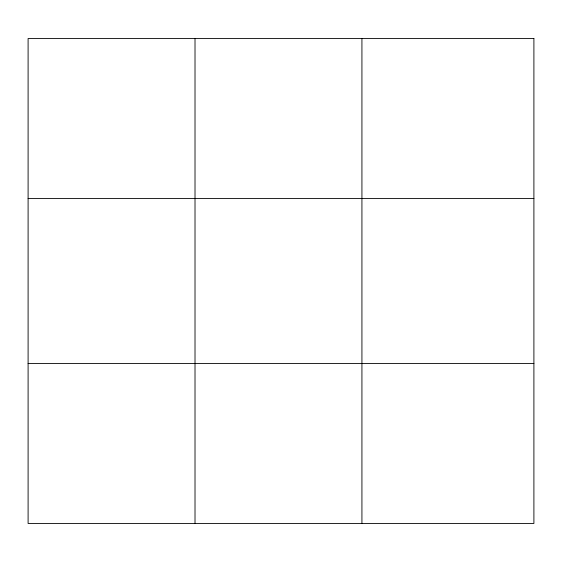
<?xml version="1.0" encoding="UTF-8"?>
<svg xmlns="http://www.w3.org/2000/svg" width="562" height="562" viewBox="0 0 562 562"><rect width="100%" height="100%" fill="white"/><g stroke="black" fill="none" stroke-linecap="round" stroke-linejoin="round"><path stroke-width="0.84" d="M195.014 38.532L195.014 523.468M361.928 38.532L361.928 523.468M28.1 198.562L533.9 198.562M28.1 363.438L533.9 363.438M533.9 38.532L533.9 523.468L28.1 523.468L28.1 38.532L533.9 38.532"/></g></svg>
